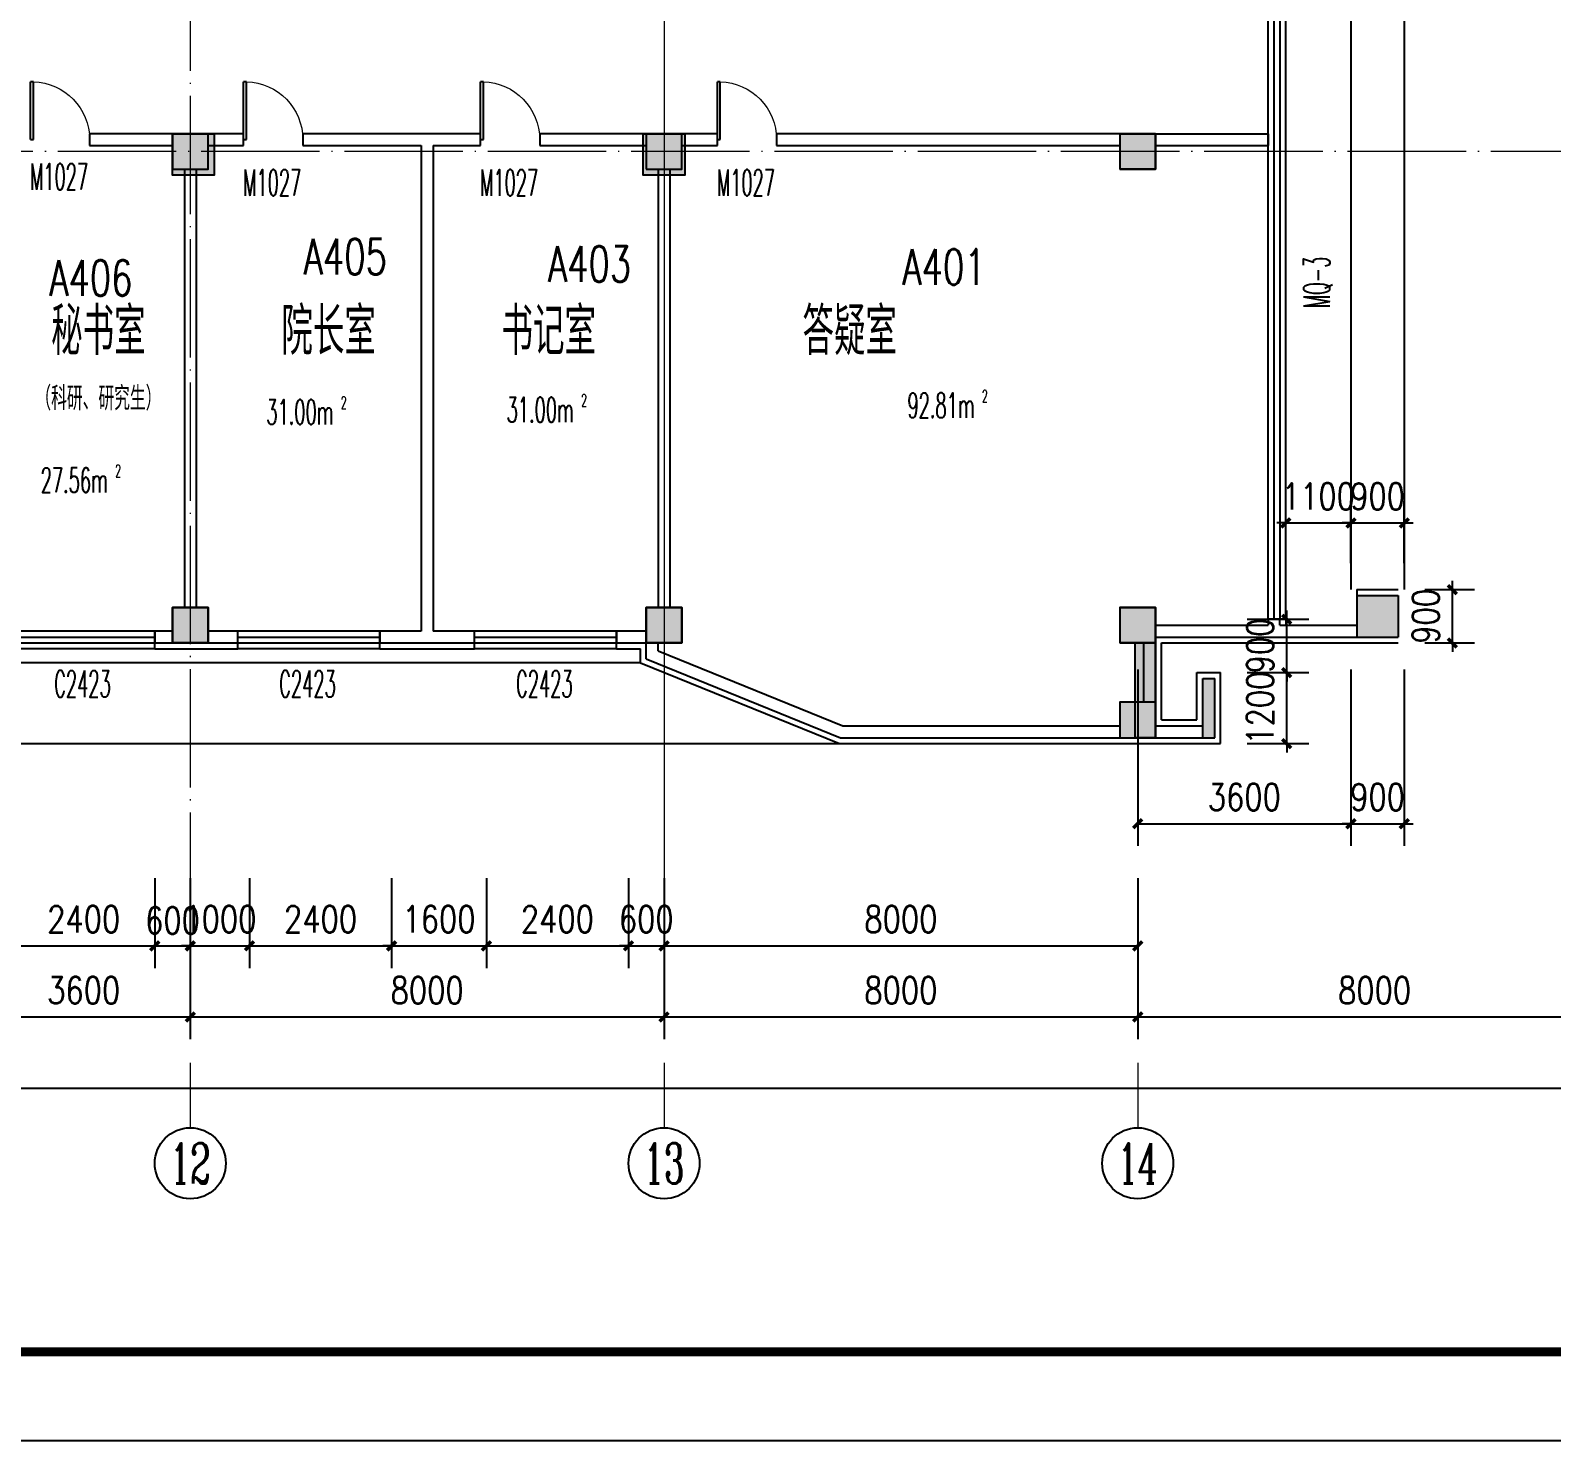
# Model space of a CAD drawing. Extents: x 1417642 to 3570900, y 124798 to 1191112.
# Drawn here: x 1522310 to 1547999, y 252448 to 276260 of the extents above; entities that cross this region are included whole.
import ezdxf
from ezdxf.enums import TextEntityAlignment as Align

# ---------------------------------------------------------------- set-up
doc = ezdxf.new("R2010")
doc.units = 0
doc.header["$LTSCALE"] = 1000
doc.header["$MEASUREMENT"] = 0
doc.linetypes.add('DOTE', pattern=[2.42, 2, -0.2, 0.02, -0.2])
doc.layers.get('0').update_dxf_attribs({"linetype": 'CONTINUOUS'})
doc.layers.get('Defpoints').update_dxf_attribs({"linetype": 'CONTINUOUS'})
for name, color, linetype in [('AXIS', 3, 'CONTINUOUS'), ('AXIS_TEXT', 7, 'CONTINUOUS'), ('colu', 2, 'CONTINUOUS'), ('COLUMN', 9, 'CONTINUOUS'), ('DOTE', 1, 'DOTE'), ('PUB_DIM', 3, 'CONTINUOUS'), ('PUB_HATCH', 8, 'CONTINUOUS'), ('PUB_TEXT', 40, 'CONTINUOUS'), ('PUB_TITLE', 4, 'CONTINUOUS'), ('SPACE', 7, 'CONTINUOUS'), ('SURFACE', 6, 'CONTINUOUS'), ('tiaozheng', 20, 'CONTINUOUS'), ('WALL', 4, 'CONTINUOUS'), ('WINDOW', 2, 'CONTINUOUS'), ('WINDOW_TEXT', 7, 'CONTINUOUS'), ('填充', 252, 'CONTINUOUS'), ('柱填充 @ 1', 8, 'CONTINUOUS'), ('立面造型', 40, 'CONTINUOUS')]:
    doc.layers.add(name, color=color, linetype=linetype)
doc.styles.add('_TCH_AXIS', font='COMPLEX', dxfattribs={"bigfont": 'GBCBIG'})
doc.styles.add('_TCH_SPACE', font='ROMANS', dxfattribs={"width": 0.7, "height": 5, "bigfont": 'Z'})
doc.styles.add('_TCH_WINDOW', font='ROMANS.shx', dxfattribs={"width": 0.7, "height": 400, "bigfont": 'Z.shx'})
doc.styles.add('DIM_FONT', font='SIMPLEX.shx', dxfattribs={"width": 0.8})
doc.styles.add('Z', font='ROMANS', dxfattribs={"width": 0.7, "bigfont": 'Z'})
doc.dimstyles.new('DIMN150', dxfattribs={"dimscale": 1.5, "dimtxt": 300, "dimasz": 100, "dimexe": 250, "dimexo": 300, "dimgap": 150, "dimtad": 1, "dimdec": 0, "dimzin": 0, "dimdsep": 46, "dimtxsty": 'DIM_FONT', "dimblk": 'ARCHTICK', "dimcen": 0.09, "dimdle": 1.5, "dimclrt": 7, "dimazin": 2, "dimtfac": 1, "dimtdec": 0, "dimtix": 1, "dimtmove": 2, "dimatfit": 3, "dimldrblk": 'ARCHTICK', "dimfxl": 1, "dimtolj": 1, "dimtzin": 0, "dimarcsym": 0})

# ---------------------------------------------------------------- blocks, each defined once
blk = doc.blocks.new('5873')
at = {"layer": '柱填充 @ 1', "ltscale": 1000}
for points in [[(1588828, 702485), (1589528, 702485), (1589528, 701785), (1588828, 701785)], [(1596778, 702485), (1597478, 702485), (1597478, 701785), (1596778, 701785)], [(1604828, 702485), (1605428, 702485), (1605428, 701885), (1604828, 701885)], [(1588828, 694485), (1589428, 694485), (1589428, 693885), (1588828, 693885)], [(1596828, 694485), (1597428, 694485), (1597428, 693885), (1596828, 693885)], [(1604828, 694485), (1605428, 694485), (1605428, 693885), (1604828, 693885)]]:
    blk.add_hatch(color=256, dxfattribs=at).paths.add_polyline_path(points)
h = blk.add_hatch(color=256, dxfattribs=at)
h.paths.add_polyline_path([(1605428, 693885), (1605128, 693885), (1605128, 692585), (1605428, 692585)])
h.paths.add_polyline_path([(1605128, 693885), (1605078, 693885), (1605078, 692585), (1605128, 692585)])
h.paths.add_polyline_path([(1605428, 692585), (1605128, 692585), (1605128, 692285), (1605428, 692285)])
h.paths.add_polyline_path([(1605128, 692585), (1605078, 692585), (1605078, 692285), (1605128, 692285)])
at = {"layer": 'colu', "ltscale": 1000}
for p, q in [((1605078, 693885), (1605078, 692285)), ((1605428, 693885), (1605428, 692285)), ((1605428, 692285), (1605078, 692285))]:
    blk.add_line(p, q, dxfattribs=at)
for points in [[(1588828, 702485), (1589528, 702485), (1589528, 701785), (1588828, 701785)], [(1596778, 702485), (1597478, 702485), (1597478, 701785), (1596778, 701785)], [(1604828, 702485), (1605428, 702485), (1605428, 701885), (1604828, 701885)], [(1588828, 694485), (1589428, 694485), (1589428, 693885), (1588828, 693885)], [(1596828, 694485), (1597428, 694485), (1597428, 693885), (1596828, 693885)], [(1604828, 694485), (1605428, 694485), (1605428, 693885), (1604828, 693885)]]:
    blk.add_lwpolyline(points, close=True, dxfattribs=at)
blk = doc.blocks.new('_ArchTick')
at = {"color": 0, "linetype": 'ByBlock', "const_width": 0.4}
blk.add_lwpolyline([(-0.5, -0.5), (0.5, 0.5)], dxfattribs=at)
blk = doc.blocks.new('*D986')
at = {"layer": 'Defpoints', "color": 0}
for p in [(1544610, 265917), (1545510, 265917), (1545510, 262865)]:
    blk.add_point(p, dxfattribs=at)
at = {"layer": 'PUB_DIM', "color": 0, "lineweight": -2}
for p, q in [((1544610, 265467), (1544610, 262490)), ((1545510, 265467), (1545510, 262490)), ((1544610, 262865), (1544460, 262865)), ((1544610, 262865), (1545510, 262865)), ((1545510, 262865), (1545660, 262865))]:
    blk.add_line(p, q, dxfattribs=at)
at = {"layer": 'PUB_DIM', "color": 0, "lineweight": -2, "xscale": 150, "yscale": 150, "zscale": 150}
blk.add_blockref('_ArchTick', (1544610, 262865), dxfattribs=at)
at = {"layer": 'PUB_DIM', "color": 0, "lineweight": -2, "xscale": 150, "yscale": 150, "zscale": 150, "rotation": 180}
blk.add_blockref('_ArchTick', (1545510, 262865), dxfattribs=at)
at = {"layer": 'PUB_DIM', "color": 7, "insert": (1545060, 263315), "char_height": 450, "attachment_point": 5, "style": 'DIM_FONT'}
blk.add_mtext('\\A1;900', dxfattribs=at)
blk = doc.blocks.new('*D987')
at = {"layer": 'Defpoints', "color": 0}
for p in [(1541010, 265917), (1544610, 265917), (1544610, 262865)]:
    blk.add_point(p, dxfattribs=at)
at = {"layer": 'PUB_DIM', "color": 0, "lineweight": -2}
for p, q in [((1541010, 265467), (1541010, 262490)), ((1544610, 265467), (1544610, 262490)), ((1541008, 262865), (1544613, 262865))]:
    blk.add_line(p, q, dxfattribs=at)
at = {"layer": 'PUB_DIM', "color": 0, "lineweight": -2, "xscale": 150, "yscale": 150, "zscale": 150, "rotation": 180}
blk.add_blockref('_ArchTick', (1541010, 262865), dxfattribs=at)
at = {"layer": 'PUB_DIM', "color": 0, "lineweight": -2, "xscale": 150, "yscale": 150, "zscale": 150}
blk.add_blockref('_ArchTick', (1544610, 262865), dxfattribs=at)
at = {"layer": 'PUB_DIM', "color": 7, "insert": (1542810, 263315), "char_height": 450, "attachment_point": 5, "style": 'DIM_FONT'}
blk.add_mtext('\\A1;3600', dxfattribs=at)
blk = doc.blocks.new('*D991')
at = {"layer": 'Defpoints', "color": 0}
for p in [(1544610, 267943), (1543510, 266817), (1544610, 266817)]:
    blk.add_point(p, dxfattribs=at)
at = {"layer": 'PUB_DIM', "color": 0, "lineweight": -2}
for p, q in [((1543510, 267267), (1543510, 268318)), ((1544610, 267267), (1544610, 268318)), ((1543510, 267943), (1543360, 267943)), ((1543510, 267943), (1544610, 267943)), ((1544610, 267943), (1544760, 267943))]:
    blk.add_line(p, q, dxfattribs=at)
at = {"layer": 'PUB_DIM', "color": 0, "lineweight": -2, "xscale": 150, "yscale": 150, "zscale": 150}
blk.add_blockref('_ArchTick', (1543510, 267943), dxfattribs=at)
at = {"layer": 'PUB_DIM', "color": 0, "lineweight": -2, "xscale": 150, "yscale": 150, "zscale": 150, "rotation": 180}
blk.add_blockref('_ArchTick', (1544610, 267943), dxfattribs=at)
at = {"layer": 'PUB_DIM', "color": 7, "insert": (1544060, 268393), "char_height": 450, "attachment_point": 5, "style": 'DIM_FONT'}
blk.add_mtext('\\A1;1100', dxfattribs=at)
blk = doc.blocks.new('*D993')
at = {"layer": 'Defpoints', "color": 0}
for p in [(1545510, 267943), (1544610, 266817), (1545510, 266817)]:
    blk.add_point(p, dxfattribs=at)
at = {"layer": 'PUB_DIM', "color": 0, "lineweight": -2}
for p, q in [((1544610, 267267), (1544610, 268318)), ((1545510, 267267), (1545510, 268318)), ((1544610, 267943), (1544460, 267943)), ((1544610, 267943), (1545510, 267943)), ((1545510, 267943), (1545660, 267943))]:
    blk.add_line(p, q, dxfattribs=at)
at = {"layer": 'PUB_DIM', "color": 0, "lineweight": -2, "xscale": 150, "yscale": 150, "zscale": 150}
blk.add_blockref('_ArchTick', (1544610, 267943), dxfattribs=at)
at = {"layer": 'PUB_DIM', "color": 0, "lineweight": -2, "xscale": 150, "yscale": 150, "zscale": 150, "rotation": 180}
blk.add_blockref('_ArchTick', (1545510, 267943), dxfattribs=at)
at = {"layer": 'PUB_DIM', "color": 7, "insert": (1545060, 268393), "char_height": 450, "attachment_point": 5, "style": 'DIM_FONT'}
blk.add_mtext('\\A1;900', dxfattribs=at)
blk = doc.blocks.new('*D996')
at = {"layer": 'Defpoints', "color": 0}
for p in [(1545410, 266817), (1546323, 266817), (1545410, 265917)]:
    blk.add_point(p, dxfattribs=at)
at = {"layer": 'PUB_DIM', "color": 0, "lineweight": -2}
for p, q in [((1546323, 266817), (1546323, 266967)), ((1545860, 266817), (1546698, 266817)), ((1546323, 265917), (1546323, 266817)), ((1545860, 265917), (1546698, 265917)), ((1546323, 265917), (1546323, 265767))]:
    blk.add_line(p, q, dxfattribs=at)
at = {"layer": 'PUB_DIM', "color": 0, "lineweight": -2, "xscale": 150, "yscale": 150, "zscale": 150}
for p, rotation in [((1546323, 266817), 270), ((1546323, 265917), 90)]:
    blk.add_blockref('_ArchTick', p, dxfattribs=dict(at, rotation=rotation))
at = {"layer": 'PUB_DIM', "color": 7, "insert": (1545873, 266367), "char_height": 450, "attachment_point": 5, "rotation": 90, "style": 'DIM_FONT'}
blk.add_mtext('\\A1;900', dxfattribs=at)
blk = doc.blocks.new('*D997')
at = {"layer": 'Defpoints', "color": 0}
for p in [(1542410, 265417), (1543526, 265417), (1542410, 264217)]:
    blk.add_point(p, dxfattribs=at)
at = {"layer": 'PUB_DIM', "color": 0, "lineweight": -2}
for p, q in [((1542860, 265417), (1543901, 265417)), ((1543526, 265417), (1543526, 265567)), ((1543526, 264217), (1543526, 265417)), ((1542860, 264217), (1543901, 264217)), ((1543526, 264217), (1543526, 264067))]:
    blk.add_line(p, q, dxfattribs=at)
at = {"layer": 'PUB_DIM', "color": 0, "lineweight": -2, "xscale": 150, "yscale": 150, "zscale": 150}
for p, rotation in [((1543526, 265417), 270), ((1543526, 264217), 90)]:
    blk.add_blockref('_ArchTick', p, dxfattribs=dict(at, rotation=rotation))
at = {"layer": 'PUB_DIM', "color": 7, "insert": (1543076, 264817), "char_height": 450, "attachment_point": 5, "rotation": 90, "style": 'DIM_FONT'}
blk.add_mtext('\\A1;1200', dxfattribs=at)
blk = doc.blocks.new('*D998')
at = {"layer": 'Defpoints', "color": 0}
for p in [(1542410, 266317), (1543526, 266317), (1542410, 265417)]:
    blk.add_point(p, dxfattribs=at)
at = {"layer": 'PUB_DIM', "color": 0, "lineweight": -2}
for p, q in [((1543526, 266317), (1543526, 266467)), ((1542860, 266317), (1543901, 266317)), ((1543526, 265417), (1543526, 266317)), ((1542860, 265417), (1543901, 265417)), ((1543526, 265417), (1543526, 265267))]:
    blk.add_line(p, q, dxfattribs=at)
at = {"layer": 'PUB_DIM', "color": 0, "lineweight": -2, "xscale": 150, "yscale": 150, "zscale": 150}
for p, rotation in [((1543526, 266317), 270), ((1543526, 265417), 90)]:
    blk.add_blockref('_ArchTick', p, dxfattribs=dict(at, rotation=rotation))
at = {"layer": 'PUB_DIM', "color": 7, "insert": (1543076, 265867), "char_height": 450, "attachment_point": 5, "rotation": 90, "style": 'DIM_FONT'}
blk.add_mtext('\\A1;900', dxfattribs=at)
blk = doc.blocks.new('*D1190')
at = {"layer": 'AXIS', "color": 0, "lineweight": -2}
for p, q in [((1439810, 260924), (1439810, 258027)), ((1588610, 260924), (1588610, 258027)), ((1439808, 258402), (1588613, 258402))]:
    blk.add_line(p, q, dxfattribs=at)
at = {"layer": 'Defpoints', "color": 0}
for p in [(1439810, 261374), (1588610, 261374), (1588610, 258402)]:
    blk.add_point(p, dxfattribs=at)
at = {"layer": 'AXIS', "color": 0, "lineweight": -2, "xscale": 150, "yscale": 150, "zscale": 150, "rotation": 180}
blk.add_blockref('_ArchTick', (1439810, 258402), dxfattribs=at)
at = {"layer": 'AXIS', "color": 0, "lineweight": -2, "xscale": 150, "yscale": 150, "zscale": 150}
blk.add_blockref('_ArchTick', (1588610, 258402), dxfattribs=at)
at = {"layer": 'AXIS', "color": 7, "insert": (1514210, 258852), "char_height": 450, "attachment_point": 5, "style": 'DIM_FONT'}
blk.add_mtext('\\A1;148800', dxfattribs=at)
blk = doc.blocks.new('*D1201')
at = {"layer": 'AXIS', "color": 0, "lineweight": -2}
for p, q in [((1521410, 261908), (1521410, 259227)), ((1525010, 261908), (1525010, 259227)), ((1521408, 259602), (1525013, 259602))]:
    blk.add_line(p, q, dxfattribs=at)
at = {"layer": 'Defpoints', "color": 0}
for p in [(1521410, 262358), (1525010, 262358), (1525010, 259602)]:
    blk.add_point(p, dxfattribs=at)
at = {"layer": 'AXIS', "color": 0, "lineweight": -2, "xscale": 150, "yscale": 150, "zscale": 150, "rotation": 180}
blk.add_blockref('_ArchTick', (1521410, 259602), dxfattribs=at)
at = {"layer": 'AXIS', "color": 0, "lineweight": -2, "xscale": 150, "yscale": 150, "zscale": 150}
blk.add_blockref('_ArchTick', (1525010, 259602), dxfattribs=at)
at = {"layer": 'AXIS', "color": 7, "insert": (1523210, 260052), "char_height": 450, "attachment_point": 5, "style": 'DIM_FONT'}
blk.add_mtext('\\A1;3600', dxfattribs=at)
blk = doc.blocks.new('*D1202')
at = {"layer": 'AXIS', "color": 0, "lineweight": -2}
for p, q in [((1525010, 261908), (1525010, 259227)), ((1533010, 261908), (1533010, 259227)), ((1525008, 259602), (1533013, 259602))]:
    blk.add_line(p, q, dxfattribs=at)
at = {"layer": 'Defpoints', "color": 0}
for p in [(1525010, 262358), (1533010, 262358), (1533010, 259602)]:
    blk.add_point(p, dxfattribs=at)
at = {"layer": 'AXIS', "color": 0, "lineweight": -2, "xscale": 150, "yscale": 150, "zscale": 150, "rotation": 180}
blk.add_blockref('_ArchTick', (1525010, 259602), dxfattribs=at)
at = {"layer": 'AXIS', "color": 0, "lineweight": -2, "xscale": 150, "yscale": 150, "zscale": 150}
blk.add_blockref('_ArchTick', (1533010, 259602), dxfattribs=at)
at = {"layer": 'AXIS', "color": 7, "insert": (1529010, 260052), "char_height": 450, "attachment_point": 5, "style": 'DIM_FONT'}
blk.add_mtext('\\A1;8000', dxfattribs=at)
blk = doc.blocks.new('*D1203')
at = {"layer": 'AXIS', "color": 0, "lineweight": -2}
for p, q in [((1533010, 261908), (1533010, 259227)), ((1541010, 261908), (1541010, 259227)), ((1533008, 259602), (1541013, 259602))]:
    blk.add_line(p, q, dxfattribs=at)
at = {"layer": 'Defpoints', "color": 0}
for p in [(1533010, 262358), (1541010, 262358), (1541010, 259602)]:
    blk.add_point(p, dxfattribs=at)
at = {"layer": 'AXIS', "color": 0, "lineweight": -2, "xscale": 150, "yscale": 150, "zscale": 150, "rotation": 180}
blk.add_blockref('_ArchTick', (1533010, 259602), dxfattribs=at)
at = {"layer": 'AXIS', "color": 0, "lineweight": -2, "xscale": 150, "yscale": 150, "zscale": 150}
blk.add_blockref('_ArchTick', (1541010, 259602), dxfattribs=at)
at = {"layer": 'AXIS', "color": 7, "insert": (1537010, 260052), "char_height": 450, "attachment_point": 5, "style": 'DIM_FONT'}
blk.add_mtext('\\A1;8000', dxfattribs=at)
blk = doc.blocks.new('*D1204')
at = {"layer": 'AXIS', "color": 0, "lineweight": -2}
for p, q in [((1541010, 261908), (1541010, 259227)), ((1549010, 261908), (1549010, 259227)), ((1541008, 259602), (1549013, 259602))]:
    blk.add_line(p, q, dxfattribs=at)
at = {"layer": 'Defpoints', "color": 0}
for p in [(1541010, 262358), (1549010, 262358), (1549010, 259602)]:
    blk.add_point(p, dxfattribs=at)
at = {"layer": 'AXIS', "color": 0, "lineweight": -2, "xscale": 150, "yscale": 150, "zscale": 150, "rotation": 180}
blk.add_blockref('_ArchTick', (1541010, 259602), dxfattribs=at)
at = {"layer": 'AXIS', "color": 0, "lineweight": -2, "xscale": 150, "yscale": 150, "zscale": 150}
blk.add_blockref('_ArchTick', (1549010, 259602), dxfattribs=at)
at = {"layer": 'AXIS', "color": 7, "insert": (1545010, 260052), "char_height": 450, "attachment_point": 5, "style": 'DIM_FONT'}
blk.add_mtext('\\A1;8000', dxfattribs=at)
blk = doc.blocks.new('*D1320')
at = {"layer": 'Defpoints', "color": 0}
for p in [(1522010, 262393), (1524410, 262393), (1524410, 260802)]:
    blk.add_point(p, dxfattribs=at)
at = {"layer": 'PUB_DIM', "color": 0, "lineweight": -2}
for p, q in [((1522010, 261943), (1522010, 260427)), ((1524410, 261943), (1524410, 260427)), ((1522008, 260802), (1524413, 260802))]:
    blk.add_line(p, q, dxfattribs=at)
at = {"layer": 'PUB_DIM', "color": 0, "lineweight": -2, "xscale": 150, "yscale": 150, "zscale": 150, "rotation": 180}
blk.add_blockref('_ArchTick', (1522010, 260802), dxfattribs=at)
at = {"layer": 'PUB_DIM', "color": 0, "lineweight": -2, "xscale": 150, "yscale": 150, "zscale": 150}
blk.add_blockref('_ArchTick', (1524410, 260802), dxfattribs=at)
at = {"layer": 'PUB_DIM', "color": 7, "insert": (1523210, 261252), "char_height": 450, "attachment_point": 5, "style": 'DIM_FONT'}
blk.add_mtext('\\A1;2400', dxfattribs=at)
blk = doc.blocks.new('*D1321')
at = {"layer": 'Defpoints', "color": 0}
for p in [(1524410, 262393), (1525010, 262393), (1525010, 260802)]:
    blk.add_point(p, dxfattribs=at)
at = {"layer": 'PUB_DIM', "color": 0, "lineweight": -2}
for p, q in [((1524410, 261943), (1524410, 260427)), ((1525010, 261943), (1525010, 260427)), ((1524408, 260802), (1525013, 260802))]:
    blk.add_line(p, q, dxfattribs=at)
at = {"layer": 'PUB_DIM', "color": 0, "lineweight": -2, "xscale": 150, "yscale": 150, "zscale": 150, "rotation": 180}
blk.add_blockref('_ArchTick', (1524410, 260802), dxfattribs=at)
at = {"layer": 'PUB_DIM', "color": 0, "lineweight": -2, "xscale": 150, "yscale": 150, "zscale": 150}
blk.add_blockref('_ArchTick', (1525010, 260802), dxfattribs=at)
at = {"layer": 'PUB_DIM', "color": 7, "insert": (1524710, 261231), "char_height": 450, "attachment_point": 5, "style": 'DIM_FONT'}
blk.add_mtext('\\A1;600', dxfattribs=at)
blk = doc.blocks.new('*D1322')
at = {"layer": 'Defpoints', "color": 0}
for p in [(1525010, 262393), (1526010, 262393), (1526010, 260802)]:
    blk.add_point(p, dxfattribs=at)
at = {"layer": 'PUB_DIM', "color": 0, "lineweight": -2}
for p, q in [((1525010, 261943), (1525010, 260427)), ((1526010, 261943), (1526010, 260427)), ((1525010, 260802), (1524860, 260802)), ((1525010, 260802), (1526010, 260802)), ((1526010, 260802), (1526160, 260802))]:
    blk.add_line(p, q, dxfattribs=at)
at = {"layer": 'PUB_DIM', "color": 0, "lineweight": -2, "xscale": 150, "yscale": 150, "zscale": 150}
blk.add_blockref('_ArchTick', (1525010, 260802), dxfattribs=at)
at = {"layer": 'PUB_DIM', "color": 0, "lineweight": -2, "xscale": 150, "yscale": 150, "zscale": 150, "rotation": 180}
blk.add_blockref('_ArchTick', (1526010, 260802), dxfattribs=at)
at = {"layer": 'PUB_DIM', "color": 7, "insert": (1525510, 261252), "char_height": 450, "attachment_point": 5, "style": 'DIM_FONT'}
blk.add_mtext('\\A1;1000', dxfattribs=at)
blk = doc.blocks.new('*D1323')
at = {"layer": 'Defpoints', "color": 0}
for p in [(1526010, 262393), (1528410, 262393), (1528410, 260802)]:
    blk.add_point(p, dxfattribs=at)
at = {"layer": 'PUB_DIM', "color": 0, "lineweight": -2}
for p, q in [((1526010, 261943), (1526010, 260427)), ((1528410, 261943), (1528410, 260427)), ((1526008, 260802), (1528413, 260802))]:
    blk.add_line(p, q, dxfattribs=at)
at = {"layer": 'PUB_DIM', "color": 0, "lineweight": -2, "xscale": 150, "yscale": 150, "zscale": 150, "rotation": 180}
blk.add_blockref('_ArchTick', (1526010, 260802), dxfattribs=at)
at = {"layer": 'PUB_DIM', "color": 0, "lineweight": -2, "xscale": 150, "yscale": 150, "zscale": 150}
blk.add_blockref('_ArchTick', (1528410, 260802), dxfattribs=at)
at = {"layer": 'PUB_DIM', "color": 7, "insert": (1527210, 261252), "char_height": 450, "attachment_point": 5, "style": 'DIM_FONT'}
blk.add_mtext('\\A1;2400', dxfattribs=at)
blk = doc.blocks.new('*D1324')
at = {"layer": 'Defpoints', "color": 0}
for p in [(1528410, 262393), (1530010, 262393), (1530010, 260802)]:
    blk.add_point(p, dxfattribs=at)
at = {"layer": 'PUB_DIM', "color": 0, "lineweight": -2}
for p, q in [((1528410, 261943), (1528410, 260427)), ((1530010, 261943), (1530010, 260427)), ((1528410, 260802), (1528260, 260802)), ((1528410, 260802), (1530010, 260802)), ((1530010, 260802), (1530160, 260802))]:
    blk.add_line(p, q, dxfattribs=at)
at = {"layer": 'PUB_DIM', "color": 0, "lineweight": -2, "xscale": 150, "yscale": 150, "zscale": 150}
blk.add_blockref('_ArchTick', (1528410, 260802), dxfattribs=at)
at = {"layer": 'PUB_DIM', "color": 0, "lineweight": -2, "xscale": 150, "yscale": 150, "zscale": 150, "rotation": 180}
blk.add_blockref('_ArchTick', (1530010, 260802), dxfattribs=at)
at = {"layer": 'PUB_DIM', "color": 7, "insert": (1529210, 261252), "char_height": 450, "attachment_point": 5, "style": 'DIM_FONT'}
blk.add_mtext('\\A1;1600', dxfattribs=at)
blk = doc.blocks.new('*D1325')
at = {"layer": 'Defpoints', "color": 0}
for p in [(1530010, 262393), (1532410, 262393), (1532410, 260802)]:
    blk.add_point(p, dxfattribs=at)
at = {"layer": 'PUB_DIM', "color": 0, "lineweight": -2}
for p, q in [((1530010, 261943), (1530010, 260427)), ((1532410, 261943), (1532410, 260427)), ((1530008, 260802), (1532413, 260802))]:
    blk.add_line(p, q, dxfattribs=at)
at = {"layer": 'PUB_DIM', "color": 0, "lineweight": -2, "xscale": 150, "yscale": 150, "zscale": 150, "rotation": 180}
blk.add_blockref('_ArchTick', (1530010, 260802), dxfattribs=at)
at = {"layer": 'PUB_DIM', "color": 0, "lineweight": -2, "xscale": 150, "yscale": 150, "zscale": 150}
blk.add_blockref('_ArchTick', (1532410, 260802), dxfattribs=at)
at = {"layer": 'PUB_DIM', "color": 7, "insert": (1531210, 261252), "char_height": 450, "attachment_point": 5, "style": 'DIM_FONT'}
blk.add_mtext('\\A1;2400', dxfattribs=at)
blk = doc.blocks.new('*D1326')
at = {"layer": 'Defpoints', "color": 0}
for p in [(1532410, 262393), (1533010, 262393), (1533010, 260802)]:
    blk.add_point(p, dxfattribs=at)
at = {"layer": 'PUB_DIM', "color": 0, "lineweight": -2}
for p, q in [((1532410, 261943), (1532410, 260427)), ((1533010, 261943), (1533010, 260427)), ((1532410, 260802), (1532260, 260802)), ((1532410, 260802), (1533010, 260802)), ((1533010, 260802), (1533160, 260802))]:
    blk.add_line(p, q, dxfattribs=at)
at = {"layer": 'PUB_DIM', "color": 0, "lineweight": -2, "xscale": 150, "yscale": 150, "zscale": 150}
blk.add_blockref('_ArchTick', (1532410, 260802), dxfattribs=at)
at = {"layer": 'PUB_DIM', "color": 0, "lineweight": -2, "xscale": 150, "yscale": 150, "zscale": 150, "rotation": 180}
blk.add_blockref('_ArchTick', (1533010, 260802), dxfattribs=at)
at = {"layer": 'PUB_DIM', "color": 7, "insert": (1532710, 261252), "char_height": 450, "attachment_point": 5, "style": 'DIM_FONT'}
blk.add_mtext('\\A1;600', dxfattribs=at)
blk = doc.blocks.new('*D1327')
at = {"layer": 'Defpoints', "color": 0}
for p in [(1533010, 262393), (1541010, 262393), (1541010, 260802)]:
    blk.add_point(p, dxfattribs=at)
at = {"layer": 'PUB_DIM', "color": 0, "lineweight": -2}
for p, q in [((1533010, 261943), (1533010, 260427)), ((1541010, 261943), (1541010, 260427)), ((1533008, 260802), (1541013, 260802))]:
    blk.add_line(p, q, dxfattribs=at)
at = {"layer": 'PUB_DIM', "color": 0, "lineweight": -2, "xscale": 150, "yscale": 150, "zscale": 150, "rotation": 180}
blk.add_blockref('_ArchTick', (1533010, 260802), dxfattribs=at)
at = {"layer": 'PUB_DIM', "color": 0, "lineweight": -2, "xscale": 150, "yscale": 150, "zscale": 150}
blk.add_blockref('_ArchTick', (1541010, 260802), dxfattribs=at)
at = {"layer": 'PUB_DIM', "color": 7, "insert": (1537010, 261252), "char_height": 450, "attachment_point": 5, "style": 'DIM_FONT'}
blk.add_mtext('\\A1;8000', dxfattribs=at)
blk = doc.blocks.new('_FZH')
blk.add_lwpolyline([(-0.5, -0.5), (0.5, -0.5), (0.5, 0.5), (-0.5, 0.5)], close=True)
at = {"layer": 'PUB_HATCH'}
blk.add_solid([(-0.5, -0.5), (0.5, -0.5), (-0.5, 0.5), (0.5, 0.5)], dxfattribs=at)
blk = doc.blocks.new('$TCHSYS$WIN2D')
for p, q in [((-0.5, 0.5), (0.5, 0.5)), ((-0.5, 0.5), (-0.5, -0.5)), ((0.5, 0.5), (0.5, -0.5)), ((0.5, 0.1667), (-0.5, 0.1667)), ((0.5, -0.1667), (-0.5, -0.1667)), ((-0.5, -0.5), (0.5, -0.5))]:
    blk.add_line(p, q)
blk = doc.blocks.new('$DorLib2D$00000001')
for p, q in [((0.45, 0.975), (0.5, 0.975)), ((0.45, 0), (0.45, 0.975)), ((0.5, 0), (0.5, 0.975)), ((0.5, 0), (0.45, 0))]:
    blk.add_line(p, q)
at = {"lineweight": 13}
blk.add_arc((0.475, 0), 0.975, 91.4693, 180, dxfattribs=at)

msp = doc.modelspace()

# ---------------------------------------------------------------- hatches: boundary and pattern name
at = {"layer": 'PUB_HATCH'}
for points in [[(1544710.3, 266017), (1545410.3, 266017), (1545410.3, 266717), (1544710.3, 266717)], [(1542310.3, 264317), (1542310.3, 265317), (1542110.3, 265317), (1542110.3, 264317)]]:
    msp.add_hatch(color=256, dxfattribs=at).paths.add_polyline_path(points)

# ---------------------------------------------------------------- linework, layer by layer
at = {"layer": 'AXIS', "lineweight": 0}
for p, q in [((1525010.3, 258827), (1525010.3, 257730.5)), ((1533010.3, 258827), (1533010.3, 257730.5)), ((1541010.3, 258827), (1541010.3, 257730.5))]:
    msp.add_line(p, q, dxfattribs=at)
at = {"layer": 'AXIS'}
for centre in [(1525010.3, 257130.5), (1533010.3, 257130.5), (1541010.3, 257130.5)]:
    msp.add_circle(centre, 600, dxfattribs=at)
at = {"layer": 'DOTE', "lineweight": 0}
for points in [[(1525010.3, 342917), (1525010.3, 259645.1)], [(1533010.3, 325217), (1533010.3, 259645.1)], [(1533010.3, 317217), (1533010.3, 259645.1)], [(1597373.8, 274217), (1432083.9, 274217)]]:
    msp.add_lwpolyline(points, dxfattribs=at)
at = {"layer": 'PUB_TITLE'}
msp.add_lwpolyline([(1417642.3, 252448.4), (1618342.3, 252448.4), (1618342.3, 378598.4), (1417642.3, 378598.4)], close=True, dxfattribs=at)
at = {"layer": 'PUB_TITLE', "const_width": 150}
msp.add_lwpolyline([(1421392.3, 253948.4), (1616842.3, 253948.4), (1616842.3, 377098.4), (1421392.3, 377098.4)], close=True, dxfattribs=at)
at = {"layer": 'SURFACE'}
for p, q in [((1544710.3, 266817), (1544710.3, 266717)), ((1544710.3, 266817), (1545410.3, 266817)), ((1543510.3, 266317), (1543410.3, 266317)), ((1543510.3, 266317), (1543510.3, 266217)), ((1524410.3, 265817), (1524410.3, 265917)), ((1525810.3, 265817), (1525810.3, 265917)), ((1528210.3, 265817), (1528210.3, 265917)), ((1529810.3, 265817), (1529810.3, 265917)), ((1532210.3, 265817), (1532210.3, 265917)), ((1541410.3, 264617), (1541410.3, 265917)), ((1541410.3, 265917), (1543310.3, 265917)), ((1543310.3, 265917), (1544710.3, 265917)), ((1544710.3, 265917), (1545410.3, 265917)), ((1524410.3, 265817), (1525010.3, 265817)), ((1525010.3, 265817), (1525810.3, 265817)), ((1528210.3, 265817), (1529010.3, 265817)), ((1529010.3, 265817), (1529810.3, 265817)), ((1532210.3, 265817), (1532610.3, 265817)), ((1532610.3, 265582.4), (1532610.3, 265817)), ((1532610.3, 265582.4), (1535971.2, 264217)), ((1542010.3, 265417), (1542410.3, 265417)), ((1542010.3, 264617), (1542010.3, 265417)), ((1542410.3, 264217), (1542410.3, 265417)), ((1542410.3, 264217), (1542410.3, 265417)), ((1542010.3, 264617), (1542010.3, 265317)), ((1542410.3, 264217), (1542410.3, 265317)), ((1541410.3, 264617), (1542010.3, 264617)), ((1535971.2, 264217), (1541210.3, 264217)), ((1541210.3, 264217), (1542410.3, 264217))]:
    msp.add_line(p, q, dxfattribs=at)
at = {"layer": 'WALL'}
for p, q in [((1524710.3, 274517), (1523310.5, 274517)), ((1523310.5, 274517), (1523310.5, 274317)), ((1525910.5, 274517), (1525310.3, 274517)), ((1525910.5, 274317), (1525910.5, 274517)), ((1529010.3, 274517), (1526910.5, 274517)), ((1526910.5, 274517), (1526910.5, 274317)), ((1529910.5, 274517), (1529010.3, 274517)), ((1529910.5, 274317), (1529910.5, 274517)), ((1532710.3, 274517), (1530910.5, 274517)), ((1530910.5, 274517), (1530910.5, 274317)), ((1533910.5, 274517), (1533310.3, 274517)), ((1533910.5, 274317), (1533910.5, 274517)), ((1540710.3, 274517), (1534910.5, 274517)), ((1534910.5, 274517), (1534910.5, 274317)), ((1541310.3, 274517), (1543210.3, 274517)), ((1543210.3, 274517), (1543210.3, 274317)), ((1523310.5, 274317), (1524710.3, 274317)), ((1525310.3, 274317), (1525910.5, 274317)), ((1526910.5, 274317), (1528910.3, 274317)), ((1528910.3, 274317), (1528910.3, 266117)), ((1529110.3, 274317), (1529110.3, 266117)), ((1529110.3, 274317), (1529910.5, 274317)), ((1530910.5, 274317), (1532710.3, 274317)), ((1533310.3, 274317), (1533910.5, 274317)), ((1534910.5, 274317), (1540710.3, 274317)), ((1541310.3, 274317), (1543210.3, 274317)), ((1524910.3, 273917), (1524910.3, 266517)), ((1525110.3, 273917), (1525110.3, 266517)), ((1532910.3, 273917), (1532910.3, 266517)), ((1533110.3, 273917), (1533110.3, 266517)), ((1544710.3, 266717), (1545410.3, 266717)), ((1544710.3, 266717), (1544710.3, 266017)), ((1545410.3, 266717), (1545410.3, 266017)), ((1541310.3, 266217), (1543210.3, 266217)), ((1543410.3, 266317), (1543210.3, 266317)), ((1543210.3, 266317), (1543210.3, 266217)), ((1543410.3, 266217), (1543410.3, 266317)), ((1543410.3, 266217), (1544710.3, 266217)), ((1524710.3, 266117), (1524410.3, 266117)), ((1524410.3, 266117), (1524410.3, 265917)), ((1524410.3, 265917), (1524710.3, 265917)), ((1525810.3, 266117), (1525310.3, 266117)), ((1525310.3, 265917), (1525810.3, 265917)), ((1525810.3, 265917), (1525810.3, 266117)), ((1528910.3, 266117), (1528210.3, 266117)), ((1528210.3, 266117), (1528210.3, 265917)), ((1528210.3, 265917), (1529010.3, 265917)), ((1529010.3, 265917), (1529810.3, 265917)), ((1529810.3, 266117), (1529110.3, 266117)), ((1529810.3, 265917), (1529810.3, 266117)), ((1532710.3, 266117), (1532210.3, 266117)), ((1532210.3, 266117), (1532210.3, 265917)), ((1532210.3, 265917), (1532710.3, 265917)), ((1532710.3, 265649.7), (1532710.3, 265917)), ((1532910.3, 265784.3), (1532910.3, 265917)), ((1541110.3, 264917), (1541110.3, 265917)), ((1541310.3, 266017), (1543310.3, 266017)), ((1541310.3, 264917), (1541310.3, 265917)), ((1543310.3, 266017), (1544710.3, 266017)), ((1544710.3, 266017), (1545410.3, 266017)), ((1532710.3, 265649.7), (1535990.7, 264317)), ((1532910.3, 265784.3), (1536029.8, 264517)), ((1542110.3, 264317), (1542110.3, 265317)), ((1542110.3, 265317), (1542310.3, 265317)), ((1542310.3, 264317), (1542310.3, 265317)), ((1536029.8, 264517), (1540710.3, 264517)), ((1541310.3, 264517), (1542110.3, 264517)), ((1535990.7, 264317), (1540710.3, 264317)), ((1541310.3, 264317), (1542110.3, 264317)), ((1542110.3, 264317), (1542310.3, 264317))]:
    msp.add_line(p, q, dxfattribs=at)
at = {"layer": '立面造型'}
for p, q in [((1544610.3, 283617), (1544610.3, 266817)), ((1545510.3, 283617), (1545510.3, 266817)), ((1532610.3, 265582.4), (1521810.3, 265582.4)), ((1501810.3, 264217), (1536010.3, 264217))]:
    msp.add_line(p, q, dxfattribs=at)

# ---------------------------------------------------------------- block references
at = {"layer": 'COLUMN', "lineweight": 0, "xscale": 600, "yscale": 600, "zscale": 600}
for p in [(1525010.3, 274217), (1533010.3, 274217), (1541010.3, 274217), (1525010.3, 266217), (1533010.3, 266217), (1541010.3, 266217), (1541010.3, 264617)]:
    msp.add_blockref('_FZH', p, dxfattribs=at)
at = {"layer": 'tiaozheng'}
msp.add_blockref('5873', (-64117.3, -427968.4), dxfattribs=at)
at = {"layer": 'WINDOW', "color": 2}
ref = msp.add_blockref('$TCHSYS$WIN2D', (1543360.3, 272017), dxfattribs=dict(at, xscale=-11400, yscale=-300, zscale=-11400, rotation=270))
ref.add_attrib('A', 'MQ-3', (1544256.5, 271570.7), dxfattribs={"layer": 'WINDOW_TEXT', "color": 2, "height": 446.25, "rotation": 90, "style": '_TCH_WINDOW', "width": 0.494118})
at = {"layer": 'WINDOW', "lineweight": 0}
ref = msp.add_blockref('$DorLib2D$00000001', (1522810.5, 274417), dxfattribs=dict(at, xscale=-1000, yscale=1000, zscale=-1000))
ref.add_attrib('A', 'M1027', (1522301.2, 273566.1), dxfattribs={"layer": 'WINDOW_TEXT', "lineweight": 0, "height": 446.25, "style": '_TCH_WINDOW', "width": 0.494118})
ref = msp.add_blockref('$DorLib2D$00000001', (1526410.5, 274417), dxfattribs=dict(at, xscale=-1000, yscale=1000, zscale=-1000))
ref.add_attrib('A', 'M1027', (1525901.2, 273466.1), dxfattribs={"layer": 'WINDOW_TEXT', "lineweight": 0, "height": 446.25, "style": '_TCH_WINDOW', "width": 0.494118})
ref = msp.add_blockref('$DorLib2D$00000001', (1530410.5, 274417), dxfattribs=dict(at, xscale=-1000, yscale=1000, zscale=-1000))
ref.add_attrib('A', 'M1027', (1529901.2, 273466.1), dxfattribs={"layer": 'WINDOW_TEXT', "lineweight": 0, "height": 446.25, "style": '_TCH_WINDOW', "width": 0.494118})
ref = msp.add_blockref('$DorLib2D$00000001', (1534410.5, 274417), dxfattribs=dict(at, xscale=-1000, yscale=1000, zscale=-1000))
ref.add_attrib('A', 'M1027', (1533901.2, 273466.1), dxfattribs={"layer": 'WINDOW_TEXT', "lineweight": 0, "height": 446.25, "style": '_TCH_WINDOW', "width": 0.494118})
at = {"layer": 'WINDOW', "color": 2}
ref = msp.add_blockref('$TCHSYS$WIN2D', (1523210.3, 265967), dxfattribs=dict(at, xscale=-2400, yscale=-300, zscale=-2400))
ref.add_attrib('A', 'C2423', (1522711.5, 265003.7), dxfattribs={"layer": 'WINDOW_TEXT', "color": 2, "height": 446.25, "style": '_TCH_WINDOW', "width": 0.494118})
ref = msp.add_blockref('$TCHSYS$WIN2D', (1527010.3, 265967), dxfattribs=dict(at, xscale=-2400, yscale=-300, zscale=-2400))
ref.add_attrib('A', 'C2423', (1526511.5, 265003.7), dxfattribs={"layer": 'WINDOW_TEXT', "color": 2, "height": 446.25, "style": '_TCH_WINDOW', "width": 0.494118})
ref = msp.add_blockref('$TCHSYS$WIN2D', (1531010.3, 265967), dxfattribs=dict(at, xscale=-2400, yscale=-300, zscale=-2400))
ref.add_attrib('A', 'C2423', (1530511.5, 265003.7), dxfattribs={"layer": 'WINDOW_TEXT', "color": 2, "height": 446.25, "style": '_TCH_WINDOW', "width": 0.494118})

# ---------------------------------------------------------------- texts
at = {"layer": 'AXIS_TEXT', "style": '_TCH_AXIS'}
for s, width, p, p2 in [('12', 0.724138, (1524670.9, 256791), (1525349.7, 256791)), ('13', 0.724138, (1532670.9, 256791), (1533349.7, 256791)), ('14', 0.677419, (1540670.9, 256791), (1541349.7, 256791))]:
    msp.add_text(s, height=678.82, dxfattribs=dict(at, width=width)).set_placement(p, p2, align=Align.FIT)
at = {"layer": 'PUB_TEXT', "color": 1, "lineweight": 60, "style": 'Z', "width": 0.7}
for s, p in [('A405', (1526926, 272141.3)), ('A403', (1531051, 272017.1)), ('A401', (1537037.3, 271966.9)), ('A406', (1522630.5, 271780.6))]:
    msp.add_text(s, height=600, dxfattribs=at).set_placement(p)
at = {"layer": 'SPACE', "style": '_TCH_SPACE', "width": 0.525}
for s, height, p in [('31.00m', 420, (1526294.4, 269607.1)), ('2', 210, (1527554.4, 269869.6)), ('31.00m', 420, (1530352.5, 269645.1)), ('2', 210, (1531612.5, 269907.6)), ('92.81m', 420, (1537120.9, 269718.7)), ('2', 210, (1538380.9, 269981.2)), ('27.56m', 420, (1522483.7, 268455.2)), ('2', 210, (1523743.7, 268717.7))]:
    msp.add_text(s, height=height, dxfattribs=at).set_placement(p)
at = {"layer": '填充', "char_height": 800, "width": 3557.557, "style": '_TCH_WINDOW'}
for s, insert, attachment_point in [('{\\C2;秘书室\\P\\H0.5x;（科研、研究生）}', (1523458.3, 271581), 2), ('{\\C2;院长室}', (1526547.8, 271581), 1), ('{\\C2;书记室}', (1530265.8, 271581), 1), ('{\\C2;答疑室}', (1535348.1, 271581), 1)]:
    msp.add_mtext(s, dxfattribs=dict(at, insert=insert, attachment_point=attachment_point))

# ---------------------------------------------------------------- dimensions: what is measured, and where the dimension line sits
at = {"layer": 'AXIS'}
for p1, p2, distance, picture, middle in [((1521410.3, 262358.1), (1525010.3, 262358.1), -2756.1, '*D1201', (1523210.3, 260052)), ((1525010.3, 262358.1), (1533010.3, 262358.1), -2756.1, '*D1202', (1529010.3, 260052)), ((1533010.3, 262358.1), (1541010.3, 262358.1), -2756.1, '*D1203', (1537010.3, 260052)), ((1541010.3, 262358.1), (1549010.3, 262358.1), -2756.1, '*D1204', (1545010.3, 260052)), ((1439810.3, 261374.2), (1588610.3, 261374.2), -2972.2, '*D1190', (1514210.3, 258852))]:
    dim = msp.add_aligned_dim(p1=p1, p2=p2, distance=distance, dimstyle='DIMN150', dxfattribs=at)
    dim.commit()
    dim.dimension.update_dxf_attribs({"geometry": picture, "text_midpoint": middle})
at = {"layer": 'PUB_DIM'}
for p1, p2, distance, picture, middle in [((1543510.3, 266817), (1544610.3, 266817), 1126.2, '*D991', (1544060.3, 268393.2)), ((1544610.3, 266817), (1545510.3, 266817), 1126.2, '*D993', (1545060.3, 268393.2)), ((1545410.3, 265917), (1545410.3, 266817), -912.6, '*D996', (1545872.9, 266367)), ((1542410.3, 265417), (1542410.3, 266317), -1116.2, '*D998', (1543076.5, 265867)), ((1541010.3, 265917), (1544610.3, 265917), -3051.9, '*D987', (1542810.3, 263315.1)), ((1544610.3, 265917), (1545510.3, 265917), -3051.9, '*D986', (1545060.3, 263315.1)), ((1542410.3, 264217), (1542410.3, 265417), -1116.2, '*D997', (1543076.5, 264817)), ((1522010.3, 262393.3), (1524410.3, 262393.3), -1591.3, '*D1320', (1523210.3, 261252)), ((1525010.3, 262393.3), (1526010.3, 262393.3), -1591.3, '*D1322', (1525510.3, 261252)), ((1526010.3, 262393.3), (1528410.3, 262393.3), -1591.3, '*D1323', (1527210.3, 261252)), ((1528410.3, 262393.3), (1530010.3, 262393.3), -1591.3, '*D1324', (1529210.3, 261252)), ((1530010.3, 262393.3), (1532410.3, 262393.3), -1591.3, '*D1325', (1531210.3, 261252)), ((1532410.3, 262393.3), (1533010.3, 262393.3), -1591.3, '*D1326', (1532710.3, 261252)), ((1533010.3, 262393.3), (1541010.3, 262393.3), -1591.3, '*D1327', (1537010.3, 261252))]:
    dim = msp.add_aligned_dim(p1=p1, p2=p2, distance=distance, dimstyle='DIMN150', dxfattribs=at)
    dim.commit()
    dim.dimension.update_dxf_attribs({"geometry": picture, "text_midpoint": middle})
dim = msp.add_linear_dim(base=(1525010.3, 260802), p1=(1524410.3, 262393.3), p2=(1525010.3, 262393.3), angle=360, dimstyle='DIMN150', dxfattribs=at)
dim.commit()
dim.dimension.update_dxf_attribs({"geometry": '*D1321', "text_midpoint": (1524710.3, 261231.5), "dimtype": 129})

doc.saveas('drawing.dxf')
